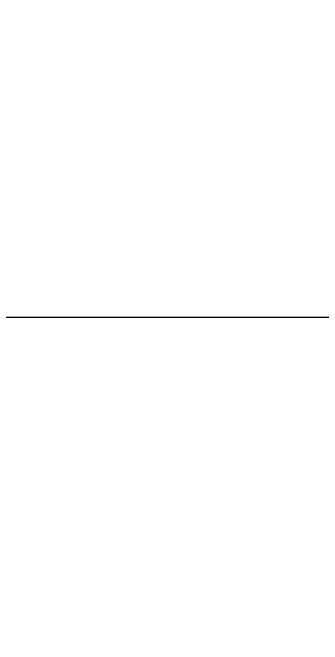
# Model space of a CAD drawing. Header units: millimetres. Extents: x 565 to 905, y -1671 to 168.
# Drawn here: x 720.4129 to 720.5026, y -1523.5947 to -1523.4116 of the extents above; entities that cross this region are included whole.
import ezdxf

# ---------------------------------------------------------------- set-up
doc = ezdxf.new("R2010")
doc.units = ezdxf.units.MM
doc.header["$MEASUREMENT"] = 0
doc.layers.add('V3', color=7, linetype='Continuous', true_color=0x000000)
doc.layers.add('V3 - steel', color=7, linetype='Continuous', true_color=0x191919)

msp = doc.modelspace()

# ---------------------------------------------------------------- linework, layer by layer
at = {"layer": 'V3'}
for points in [[(835, -1571), (835, -1671), (735, -1671), (635, -1671), (635, -1571), (635, -1516.22774), (681.15385, -1486.73499)], [(835, -1571, -15), (835, -1671, -15), (735, -1671, -15), (635, -1671, -15), (635, -1571, -15), (635, -1516.22774, -15), (681.15385, -1486.73499, -15)], [(835, -1571, -7.5), (835, -1671, -7.5), (735, -1671, -7.5), (635, -1671, -7.5), (635, -1571, -7.5), (635, -1516.22774, -7.5), (681.15385, -1486.73499, -7.5)]]:
    msp.add_rational_spline(points, [1, 0.707106781187, 1, 0.707106781187, 1, 0.815079550896, 0.863661076576], degree=2, knots=[0, 0, 0, 157.079633, 157.079633, 314.159265, 314.159265, 413.332733, 413.332733, 413.332733], dxfattribs=at)
for points in [[(822.99858, -1523.5, -15), (735, -1523.5, -15), (647.00142, -1523.5, -15)], [(822.99858, -1523.5), (735, -1523.5), (647.00142, -1523.5)]]:
    msp.add_open_spline(points, degree=2, dxfattribs=at)
at = {"layer": 'V3 - steel'}
for centre, radius in [((735, -1571, 33.66667), 74.56502), ((735, -1571, 52.33333), 74.56502), ((735, -1571, 5.66667), 74.56502), ((735, -1571, 24.33333), 74.56502), ((735, -1571, 35), 71.58359), ((735, -1571, 51), 71.58359), ((735, -1571, 7), 71.58359), ((735, -1571, 23), 71.58359)]:
    msp.add_circle(centre, radius, dxfattribs=at)

doc.saveas('drawing.dxf')
